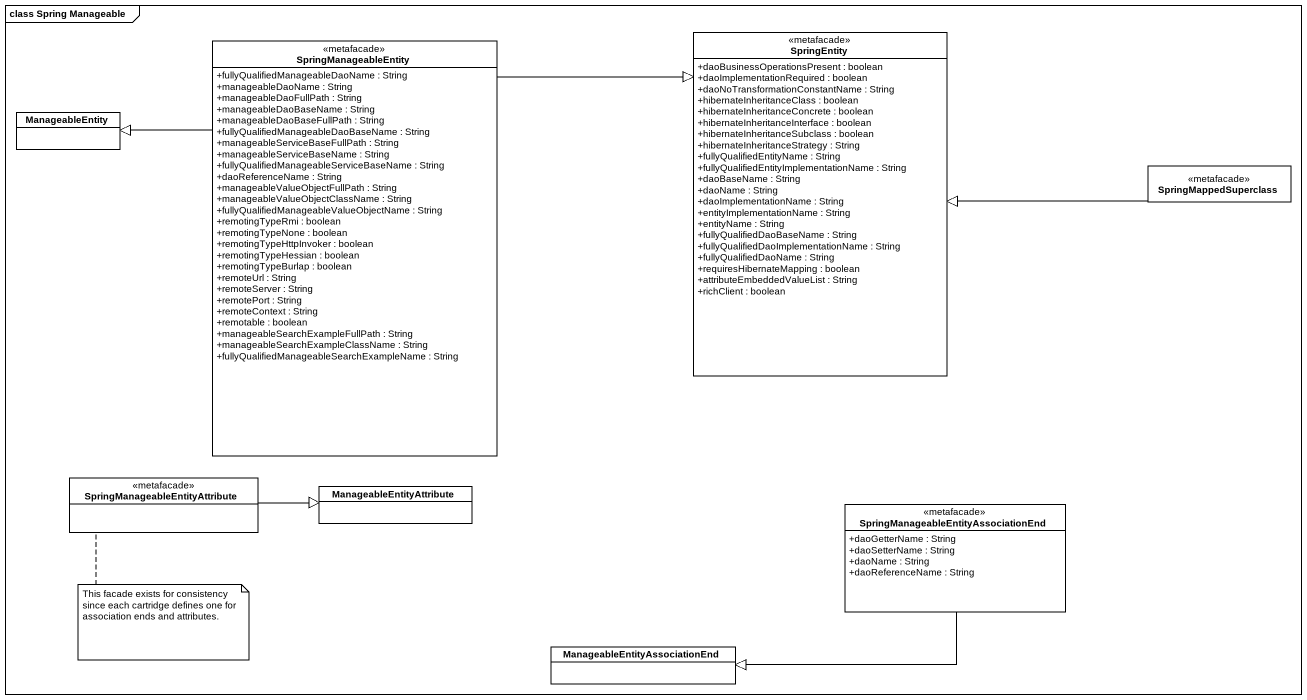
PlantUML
@startuml
mainframe class Spring Manageable
hide circle
hide empty members
skinparam classAttributeIconSize 0
class SpringEntity <<metafacade>> {
  +daoBusinessOperationsPresent : boolean
  +daoImplementationRequired : boolean
  +daoNoTransformationConstantName : String
  +hibernateInheritanceClass : boolean
  +hibernateInheritanceConcrete : boolean
  +hibernateInheritanceInterface : boolean
  +hibernateInheritanceSubclass : boolean
  +hibernateInheritanceStrategy : String
  +fullyQualifiedEntityName : String
  +fullyQualifiedEntityImplementationName : String
  +daoBaseName : String
  +daoName : String
  +daoImplementationName : String
  +entityImplementationName : String
  +entityName : String
  +fullyQualifiedDaoBaseName : String
  +fullyQualifiedDaoImplementationName : String
  +fullyQualifiedDaoName : String
  +requiresHibernateMapping : boolean
  +attributeEmbeddedValueList : String
  +richClient : boolean
}
class SpringManageableEntity <<metafacade>> {
  +fullyQualifiedManageableDaoName : String
  +manageableDaoName : String
  +manageableDaoFullPath : String
  +manageableDaoBaseName : String
  +manageableDaoBaseFullPath : String
  +fullyQualifiedManageableDaoBaseName : String
  +manageableServiceBaseFullPath : String
  +manageableServiceBaseName : String
  +fullyQualifiedManageableServiceBaseName : String
  +daoReferenceName : String
  +manageableValueObjectFullPath : String
  +manageableValueObjectClassName : String
  +fullyQualifiedManageableValueObjectName : String
  +remotingTypeRmi : boolean
  +remotingTypeNone : boolean
  +remotingTypeHttpInvoker : boolean
  +remotingTypeHessian : boolean
  +remotingTypeBurlap : boolean
  +remoteUrl : String
  +remoteServer : String
  +remotePort : String
  +remoteContext : String
  +remotable : boolean
  +manageableSearchExampleFullPath : String
  +manageableSearchExampleClassName : String
  +fullyQualifiedManageableSearchExampleName : String
}
class ManageableEntity #FFFFFF
class SpringMappedSuperclass <<metafacade>>
class "SpringManageableEntityAttribute" as SpringManageableEntityAttrib <<metafacade>>
class ManageableEntityAttribute #FFFFFF
class "SpringManageableEntityAssociationEnd" as SpringManageableEntityAssoci <<metafacade>> {
  +daoGetterName : String
  +daoSetterName : String
  +daoName : String
  +daoReferenceName : String
}
class "ManageableEntityAssociationEnd" as ManageableEntityAssociationE #FFFFFF
SpringManageableEntity -right-|> SpringEntity
SpringManageableEntity -left-|> ManageableEntity
SpringMappedSuperclass -left-|> SpringEntity
SpringManageableEntityAttrib -right-|> ManageableEntityAttribute
SpringManageableEntityAssoci -left-|> ManageableEntityAssociationE
note bottom of SpringManageableEntityAttrib : This facade exists for consistency since each cartridge defines one for association ends and attributes.
@enduml
